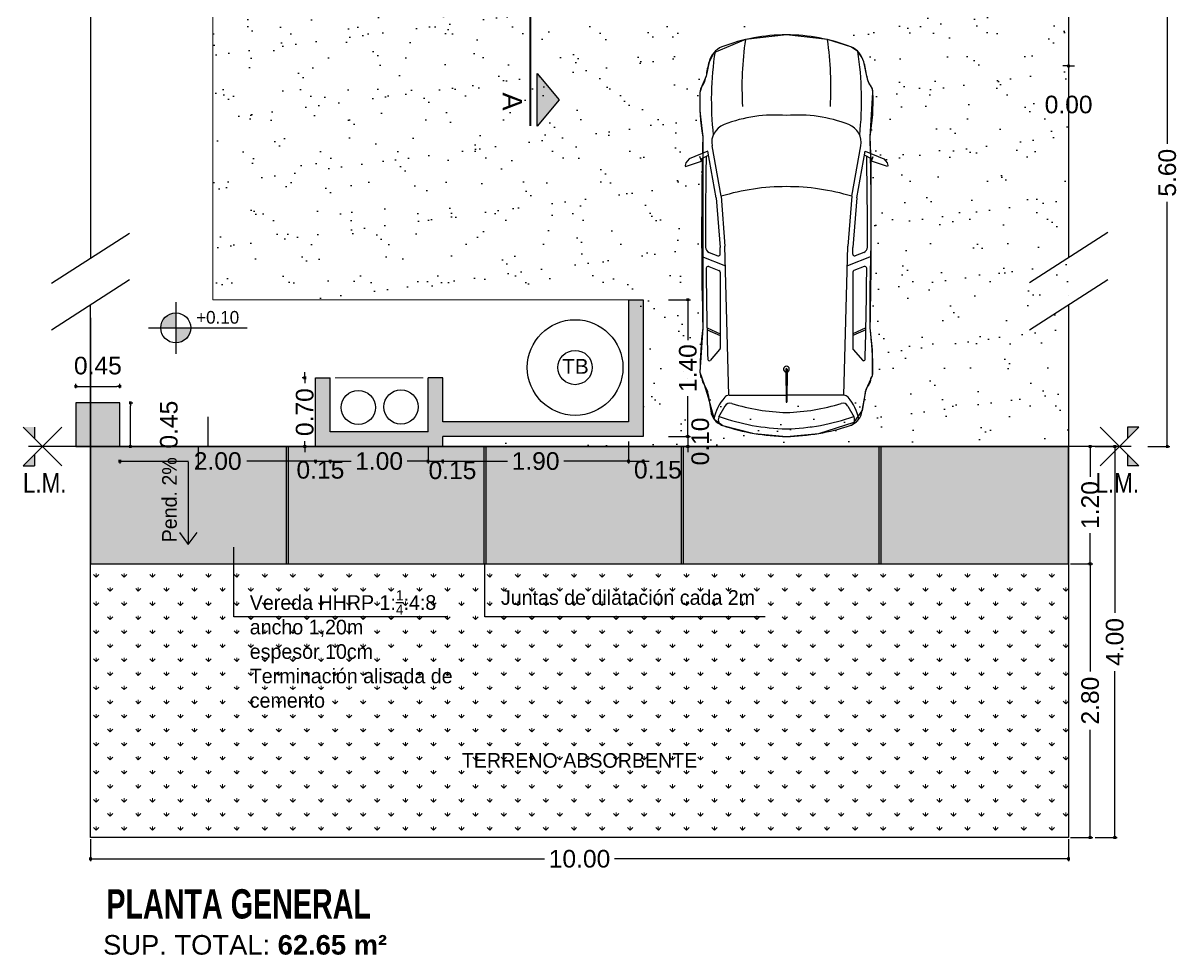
# Model space of a CAD drawing. Header units: millimetres. Extents: x 157 to 449, y 13 to 189.
# Drawn here: x 205.64 to 217.46, y 129.97 to 139.5 of the extents above; entities that cross this region are included whole.
import ezdxf

# ---------------------------------------------------------------- set-up
doc = ezdxf.new("R2010")
doc.units = ezdxf.units.MM
doc.header["$LTSCALE"] = 0.1
doc.header["$MEASUREMENT"] = 0
doc.header["$PDMODE"] = 3
doc.header["$PDSIZE"] = 0.1
doc.linetypes.add('ACAD_ISO04W100', pattern=[30, 24, -3, 0, -3])
doc.layers.get('DEFPOINTS').update_dxf_attribs({"color": 1})
for name, color, linetype in [('11.Ejes', 1, 'ACAD_ISO04W100'), ('9.Mobiliario', 252, 'Continuous'), ('Cotas', 1, 'Continuous'), ('HATCH', 10, 'Continuous'), ('MURO', 3, 'Continuous'), ('Muros', 7, 'Continuous'), ('muros-pta', 4, 'Continuous'), ('Textos', 2, 'Continuous')]:
    doc.layers.add(name, color=color, linetype=linetype)
doc.layers.add('17.Sombras', color=8, linetype='Continuous', lineweight=5)
doc.styles.add('ARIAL', font='arial.ttf', dxfattribs={"height": 0.18})
doc.styles.add('COTAS', font='ROMANS.shx', dxfattribs={"width": 0.7})
doc.styles.add('Diego', font='arial.ttf')
doc.styles.add('Verdana', font='verdana.ttf')
doc.dimstyles.new('MARQ 100', dxfattribs={"dimscale": 0.1, "dimtxt": 1.75, "dimasz": 0.3, "dimexe": 0.25, "dimexo": 1.5, "dimtad": 0, "dimzin": 1, "dimdsep": 46, "dimtxsty": 'ARIAL', "dimblk": 'BOXFILLED', "dimcen": 2.5, "dimclrd": 8, "dimclre": 8, "dimclrt": 4, "dimazin": 0, "dimtfac": 1, "dimtmove": 2, "dimatfit": 3, "dimldrblk": 'DOTSMALL', "dimfxl": 2, "dimfxlon": 1, "dimlwd": -1, "dimarcsym": 0})

# ---------------------------------------------------------------- blocks, each defined once
blk = doc.blocks.new('AUTO GOLF PLANTA')
for p, q in [((1.189, 0.804), (1.268, 0.994)), ((1.268, 0.994), (1.309, 1.03)), ((1.346, 1.033), (1.293, 0.869)), ((1.309, 1.03), (1.335, 1.035)), ((1.335, 1.035), (1.346, 1.033)), ((1.27, 0.877), (1.23, 0.797)), ((1.293, 0.869), (1.243, 0.887)), ((2.267, 0.866), (2.361, 0.624)), ((1.651, 0.668), (1.135, 0.761)), ((1.665, 0.719), (1.189, 0.804)), ((1.665, 0.719), (2.175, 0.679)), ((2.225, 0.79), (2.26, 0.702)), ((2.369, 0.794), (2.409, 0.69)), ((2.997, 0.812), (3.056, 0.678)), ((3.017, 0.81), (3.075, 0.678)), ((3.219, 0.683), (3.33, 0.781)), ((3.679, 0.801), (3.846, 0.774)), ((1.651, 0.668), (2.162, 0.629)), ((3.686, 0.588), (2.162, 0.629)), ((2.243, 0.678), (2.175, 0.679)), ((2.427, 0.678), (3.206, 0.678)), ((3.796, 0.629), (3.91, 0.693)), ((3.686, 0.587), (3.686, 0.005)), ((3.419, 0.007), (3.755, 0.004)), ((3.755, -0.004), (3.755, 0.004)), ((3.419, -0.007), (3.755, -0.004)), ((3.686, -0.587), (3.686, -0.005)), ((3.686, -0.588), (2.162, -0.629)), ((1.651, -0.668), (1.135, -0.761)), ((1.651, -0.668), (2.162, -0.629)), ((1.665, -0.719), (2.175, -0.679)), ((2.243, -0.678), (2.175, -0.679)), ((2.225, -0.79), (2.26, -0.702)), ((2.267, -0.866), (2.361, -0.624)), ((2.369, -0.794), (2.409, -0.69)), ((2.427, -0.678), (3.206, -0.678)), ((2.997, -0.812), (3.056, -0.678)), ((3.017, -0.81), (3.075, -0.678)), ((3.219, -0.683), (3.33, -0.781)), ((3.796, -0.629), (3.91, -0.693)), ((1.665, -0.719), (1.189, -0.804)), ((1.189, -0.804), (1.268, -0.994)), ((1.27, -0.877), (1.23, -0.797)), ((3.679, -0.801), (3.846, -0.774)), ((1.293, -0.869), (1.243, -0.887)), ((1.346, -1.033), (1.293, -0.869)), ((1.268, -0.994), (1.309, -1.03)), ((1.309, -1.03), (1.335, -1.035)), ((1.335, -1.035), (1.346, -1.033))]:
    blk.add_line(p, q)
for centre, radius, start, end in [((0.403, 1.017), 0.197, 275.9895, 308.6871), ((0.585, 0.789), 0.0955, 87.4739, 128.6871), ((0.685, -1.132), 2.018, 79.8258, 92.7114), ((2.019, -39.672), 40.539, 91.1408, 91.3819), ((2.019, -39.672), 40.5, 89.7857, 91.1003), ((2.019, -39.672), 40.539, 88.6181, 91.0712), ((2.17, 0.769), 0.059, 21.2791, 89.7857), ((3.453, -2.653), 3.537, 90.0603, 97.4025), ((3.453, 0.789), 0.0955, 51.3129, 92.5261), ((3.517, 0.768), 0.0955, 51.3129, 92.5261), ((3.7, 0.996), 0.197, 231.3129, 264.0105), ((0.33, 0.572), 0.225, 104.0371, 157.2006), ((0.67, -2.536), 3.304, 83.8263, 98.7194), ((0.499, 0.098), 0.727, 95.9895, 107.9469), ((1.101, 0.567), 0.197, 79.8299, 158.9468), ((2.387, 0.801), 0.0197, 89.6118, 201.2791), ((2.105, -40.859), 41.681, 88.3299, 89.6118), ((3.319, 0.79), 0.0138, 319.5223, 88.2063), ((4.024, 0.266), 0.484, 101.1159, 130.9804), ((3.824, 0.595), 0.18, 18.2803, 83.2196), ((1.838, 0), 1.838, 158.994, 180), ((2.269, 0.117), 1.449, 158.9468, 184.6441), ((3.873, 0), 2.321, 163.2682, 180), ((2.243, 0.695), 0.0177, 268.4926, 21.2791), ((2.427, 0.697), 0.0197, 201.2791, 270), ((3.206, 0.697), 0.0197, 270, 311.6453), ((3.745, 0.587), 0.059, 130.9804, 180), ((3.825, 0.577), 0.059, 119.294, 197.2942), ((1.86, -0.043), 2.169, 1.135, 19.702), ((3.935, 0.635), 0.0623, 15.1262, 113.3532), ((1.889, -0.047), 2.219, 1.2017, 18.3402), ((1.822, -0.05), 2.04, 1.3982, 17.3891), ((0.532, -2.849), 3.304, 86.544, 98.4137), ((1.838, 0), 1.838, 180, 201.006), ((3.873, 0), 2.321, 180, 196.7318), ((3.419, 0), 0.0297, 13.7603, 346.2397), ((3.419, 0), 0.00735, 90, 270), ((1.889, 0.047), 2.219, 341.6598, 358.7983), ((2.269, -0.117), 1.449, 175.3559, 201.0532), ((1.822, 0.05), 2.04, 342.6109, 358.6018), ((1.86, 0.043), 2.169, 340.298, 358.865), ((0.532, 2.849), 3.304, 261.5863, 273.456), ((3.745, -0.587), 0.059, 180, 229.0196), ((3.825, -0.577), 0.059, 162.7058, 240.706), ((0.33, -0.572), 0.225, 202.7994, 255.9629), ((1.101, -0.567), 0.197, 201.0532, 280.1701), ((2.243, -0.695), 0.0177, 338.7209, 91.5074), ((2.427, -0.697), 0.0197, 90, 158.7209), ((3.206, -0.697), 0.0197, 48.3547, 90), ((4.024, -0.266), 0.484, 229.0196, 258.8841), ((3.824, -0.595), 0.18, 276.7804, 341.7197), ((3.935, -0.635), 0.0623, 246.6468, 344.8738), ((0.67, 2.536), 3.304, 261.2806, 276.1737), ((0.499, -0.098), 0.727, 252.0531, 264.0105), ((0.403, -1.017), 0.197, 51.3129, 84.0105), ((2.019, 39.672), 40.5, 268.8997, 270.2143), ((2.17, -0.769), 0.059, 270.2143, 338.7209), ((2.387, -0.801), 0.0197, 158.7209, 270.3882), ((2.105, 40.859), 41.681, 270.3882, 271.6701), ((3.319, -0.79), 0.0138, 271.7937, 40.4777), ((3.7, -0.996), 0.197, 95.9895, 128.6871), ((0.585, -0.789), 0.0955, 231.3129, 272.5261), ((0.685, 1.132), 2.018, 267.2886, 280.1742), ((2.019, 39.672), 40.539, 268.6181, 268.8592), ((2.019, 39.672), 40.539, 268.9288, 271.3819), ((3.453, 2.653), 3.537, 262.5975, 269.9397), ((3.453, -0.789), 0.0955, 267.4739, 308.6871), ((3.517, -0.768), 0.0955, 267.4739, 308.6871)]:
    blk.add_arc(centre, radius, start, end)
blk = doc.blocks.new('_BoxFilled')
at = {"color": 0, "linetype": 'ByBlock', "lineweight": -2}
blk.add_line((-0.5, 0), (-1, 0), dxfattribs=at)
at = {"color": 0, "linetype": 'ByBlock'}
blk.add_solid([(-0.5, 0.5), (0.5, 0.5), (-0.5, -0.5), (0.5, -0.5)], dxfattribs=at)
blk = doc.blocks.new('*D210')
at = {"layer": 'Cotas', "color": 8, "lineweight": -2, "transparency": 16777216}
for p, q in [((206.741, 135.617), (206.766, 135.617)), ((206.741, 135.172), (206.766, 135.172))]:
    blk.add_line(p, q, dxfattribs=at)
at = {"layer": 'Cotas', "color": 8, "transparency": 16777216}
blk.add_line((206.741, 135.202), (206.741, 135.587), dxfattribs=at)
at = {"layer": 'DEFPOINTS', "color": 0, "transparency": 16777216}
for p in [(206.634, 135.617), (206.741, 135.617), (206.634, 135.172)]:
    blk.add_point(p, dxfattribs=at)
at = {"layer": 'Cotas', "color": 8, "transparency": 16777216, "xscale": 0.03, "yscale": 0.03, "zscale": 0.03}
for p, rotation in [((206.741, 135.617), 90), ((206.741, 135.172), 270)]:
    blk.add_blockref('_BoxFilled', p, dxfattribs=dict(at, rotation=rotation))
at = {"layer": 'Cotas', "color": 4, "transparency": 16777216, "insert": (207.135, 135.394), "char_height": 0.18, "attachment_point": 5, "rotation": 90, "style": 'ARIAL'}
blk.add_mtext('0.45', dxfattribs=at)
blk = doc.blocks.new('_DotSmall')
at = {"color": 0, "linetype": 'ByBlock', "const_width": 0.5}
blk.add_lwpolyline([(-0.0625, 0, 1), (0.0625, 0, 1)], format="xyb", close=True, dxfattribs=at)
blk = doc.blocks.new('*D211')
at = {"layer": 'Cotas', "color": 8, "lineweight": -2, "transparency": 16777216}
for p, q in [((206.183, 135.767), (206.183, 135.811)), ((206.634, 135.767), (206.634, 135.811))]:
    blk.add_line(p, q, dxfattribs=at)
at = {"layer": 'Cotas', "color": 8, "transparency": 16777216}
blk.add_line((206.213, 135.786), (206.604, 135.786), dxfattribs=at)
at = {"layer": 'DEFPOINTS', "color": 0, "transparency": 16777216}
for p in [(206.634, 135.786), (206.183, 135.617), (206.634, 135.617)]:
    blk.add_point(p, dxfattribs=at)
at = {"layer": 'Cotas', "color": 8, "transparency": 16777216, "xscale": 0.03, "yscale": 0.03, "zscale": 0.03, "rotation": 180}
blk.add_blockref('_BoxFilled', (206.183, 135.786), dxfattribs=at)
at = {"layer": 'Cotas', "color": 8, "transparency": 16777216, "xscale": 0.03, "yscale": 0.03, "zscale": 0.03}
blk.add_blockref('_BoxFilled', (206.634, 135.786), dxfattribs=at)
at = {"layer": 'Cotas', "color": 4, "transparency": 16777216, "insert": (206.409, 135.997), "char_height": 0.18, "attachment_point": 5, "style": 'ARIAL'}
blk.add_mtext('0.45', dxfattribs=at)
blk = doc.blocks.new('Nivel Planta')
at = {"layer": 'Cotas'}
h = blk.add_hatch(color=1, dxfattribs=at)
h.paths.add_polyline_path([(509.8507, 209.4131, 0.414214), (509.7327, 209.2951), (509.8507, 209.2951)])
h.paths.add_polyline_path([(509.9687, 209.2951), (509.8507, 209.2951), (509.8507, 209.1771, 0.414214)])
at = {"layer": 'Cotas', "color": 1}
for p, q in [((509.8507, 209.4986), (509.8507, 209.0904)), ((509.6361, 209.2951), (510.4131, 209.2951))]:
    blk.add_line(p, q, dxfattribs=at)
blk.add_circle((509.8507, 209.2951), 0.118, dxfattribs=at)
blk = doc.blocks.new('*D194')
at = {"layer": 'Cotas', "color": 8, "lineweight": -2, "transparency": 16777216}
for p, q in [((206.333, 131.154), (206.333, 130.929)), ((216.333, 131.154), (216.333, 130.929))]:
    blk.add_line(p, q, dxfattribs=at)
at = {"layer": 'Cotas', "color": 8, "transparency": 16777216}
for p, q in [((206.363, 130.954), (210.976, 130.954)), ((216.303, 130.954), (211.691, 130.954))]:
    blk.add_line(p, q, dxfattribs=at)
at = {"layer": 'DEFPOINTS', "color": 0, "transparency": 16777216}
for p in [(206.333, 131.526), (216.333, 131.526), (216.333, 130.954)]:
    blk.add_point(p, dxfattribs=at)
at = {"layer": 'Cotas', "color": 8, "transparency": 16777216, "xscale": 0.03, "yscale": 0.03, "zscale": 0.03, "rotation": 180}
blk.add_blockref('_BoxFilled', (206.333, 130.954), dxfattribs=at)
at = {"layer": 'Cotas', "color": 8, "transparency": 16777216, "xscale": 0.03, "yscale": 0.03, "zscale": 0.03}
blk.add_blockref('_BoxFilled', (216.333, 130.954), dxfattribs=at)
at = {"layer": 'Cotas', "color": 4, "transparency": 16777216, "insert": (211.333, 130.954), "char_height": 0.18, "attachment_point": 5, "style": 'ARIAL'}
blk.add_mtext('10.00', dxfattribs=at)
blk = doc.blocks.new('*D195')
at = {"layer": 'Cotas', "color": 8, "lineweight": -2, "transparency": 16777216}
for p, q in [((216.554, 135.172), (216.529, 135.172)), ((216.554, 133.972), (216.529, 133.972))]:
    blk.add_line(p, q, dxfattribs=at)
at = {"layer": 'Cotas', "color": 8, "transparency": 16777216}
for p, q in [((216.554, 135.142), (216.554, 134.859)), ((216.554, 134.002), (216.554, 134.284))]:
    blk.add_line(p, q, dxfattribs=at)
at = {"layer": 'DEFPOINTS', "color": 0, "transparency": 16777216}
for p in [(216.603, 135.172), (216.554, 133.972), (216.603, 133.972)]:
    blk.add_point(p, dxfattribs=at)
at = {"layer": 'Cotas', "color": 8, "transparency": 16777216, "xscale": 0.03, "yscale": 0.03, "zscale": 0.03}
for p, rotation in [((216.554, 135.172), 90), ((216.554, 133.972), 270)]:
    blk.add_blockref('_BoxFilled', p, dxfattribs=dict(at, rotation=rotation))
at = {"layer": 'Cotas', "color": 4, "transparency": 16777216, "insert": (216.554, 134.572), "char_height": 0.18, "attachment_point": 5, "rotation": 90, "style": 'ARIAL'}
blk.add_mtext('1.20', dxfattribs=at)
blk = doc.blocks.new('*D196')
at = {"layer": 'Cotas', "color": 8, "lineweight": -2, "transparency": 16777216}
for p, q in [((216.354, 133.972), (216.579, 133.972)), ((216.354, 131.172), (216.579, 131.172))]:
    blk.add_line(p, q, dxfattribs=at)
at = {"layer": 'Cotas', "color": 8, "transparency": 16777216}
for p, q in [((216.554, 133.942), (216.554, 132.869)), ((216.554, 131.202), (216.554, 132.274))]:
    blk.add_line(p, q, dxfattribs=at)
at = {"layer": 'DEFPOINTS', "color": 0, "transparency": 16777216}
for p in [(215.879, 133.972), (215.879, 131.172), (216.554, 131.172)]:
    blk.add_point(p, dxfattribs=at)
at = {"layer": 'Cotas', "color": 8, "transparency": 16777216, "xscale": 0.03, "yscale": 0.03, "zscale": 0.03}
for p, rotation in [((216.554, 133.972), 90), ((216.554, 131.172), 270)]:
    blk.add_blockref('_BoxFilled', p, dxfattribs=dict(at, rotation=rotation))
at = {"layer": 'Cotas', "color": 4, "transparency": 16777216, "insert": (216.554, 132.572), "char_height": 0.18, "attachment_point": 5, "rotation": 90, "style": 'ARIAL'}
blk.add_mtext('2.80', dxfattribs=at)
blk = doc.blocks.new('*D197')
at = {"layer": 'Cotas', "color": 8, "lineweight": -2, "transparency": 16777216}
for p, q in [((216.605, 135.172), (216.83, 135.172)), ((216.605, 131.172), (216.83, 131.172))]:
    blk.add_line(p, q, dxfattribs=at)
at = {"layer": 'Cotas', "color": 8, "transparency": 16777216}
for p, q in [((216.805, 135.142), (216.805, 133.471)), ((216.805, 131.202), (216.805, 132.872))]:
    blk.add_line(p, q, dxfattribs=at)
at = {"layer": 'DEFPOINTS', "color": 0, "transparency": 16777216}
for p in [(216.438, 135.172), (216.438, 131.172), (216.805, 131.172)]:
    blk.add_point(p, dxfattribs=at)
at = {"layer": 'Cotas', "color": 8, "transparency": 16777216, "xscale": 0.03, "yscale": 0.03, "zscale": 0.03}
for p, rotation in [((216.805, 135.172), 90), ((216.805, 131.172), 270)]:
    blk.add_blockref('_BoxFilled', p, dxfattribs=dict(at, rotation=rotation))
at = {"layer": 'Cotas', "color": 4, "transparency": 16777216, "insert": (216.805, 133.172), "char_height": 0.18, "attachment_point": 5, "rotation": 90, "style": 'ARIAL'}
blk.add_mtext('4.00', dxfattribs=at)
blk = doc.blocks.new('*D214')
at = {"layer": 'Cotas', "color": 8, "lineweight": -2, "transparency": 16777216}
blk.add_line((216.333, 139.262), (216.333, 139.037), dxfattribs=at)
blk.add_line((216.333, 139.262), (216.333, 139.037), dxfattribs=at)
at = {"layer": 'Cotas', "color": 8, "transparency": 16777216}
for p, q in [((216.303, 139.062), (216.273, 139.062)), ((216.363, 139.062), (216.393, 139.062))]:
    blk.add_line(p, q, dxfattribs=at)
at = {"layer": 'DEFPOINTS', "color": 0, "transparency": 16777216}
for p in [(216.333, 145.422), (216.333, 140.768), (216.333, 139.062)]:
    blk.add_point(p, dxfattribs=at)
at = {"layer": 'Cotas', "color": 8, "transparency": 16777216, "xscale": 0.03, "yscale": 0.03, "zscale": 0.03}
blk.add_blockref('_BoxFilled', (216.333, 139.062), dxfattribs=at)
at = {"layer": 'Cotas', "color": 8, "transparency": 16777216, "xscale": 0.03, "yscale": 0.03, "zscale": 0.03, "rotation": 180}
blk.add_blockref('_BoxFilled', (216.333, 139.062), dxfattribs=at)
at = {"layer": 'Cotas', "color": 4, "transparency": 16777216, "insert": (216.333, 138.667), "char_height": 0.18, "attachment_point": 5, "style": 'ARIAL'}
blk.add_mtext('0.00', dxfattribs=at)
blk = doc.blocks.new('*D183')
at = {"layer": 'Cotas', "color": 8, "lineweight": -2, "transparency": 16777216}
for p, q in [((217.142, 140.768), (217.367, 140.768)), ((217.142, 135.172), (217.367, 135.172))]:
    blk.add_line(p, q, dxfattribs=at)
at = {"layer": 'Cotas', "color": 8, "transparency": 16777216}
for p, q in [((217.342, 140.738), (217.342, 138.266)), ((217.342, 135.202), (217.342, 137.674))]:
    blk.add_line(p, q, dxfattribs=at)
at = {"layer": 'DEFPOINTS', "color": 0, "transparency": 16777216}
for p in [(216.751, 140.768), (217.342, 140.768), (216.751, 135.172)]:
    blk.add_point(p, dxfattribs=at)
at = {"layer": 'Cotas', "color": 8, "transparency": 16777216, "xscale": 0.03, "yscale": 0.03, "zscale": 0.03}
for p, rotation in [((217.342, 140.768), 90), ((217.342, 135.172), 270)]:
    blk.add_blockref('_BoxFilled', p, dxfattribs=dict(at, rotation=rotation))
at = {"layer": 'Cotas', "color": 4, "transparency": 16777216, "insert": (217.342, 137.97), "char_height": 0.18, "attachment_point": 5, "rotation": 90, "style": 'ARIAL'}
blk.add_mtext('5.60', dxfattribs=at)
blk = doc.blocks.new('*D235')
at = {"layer": 'Cotas', "color": 8, "lineweight": -2, "transparency": 16777216}
for p, q in [((206.634, 135.022), (206.634, 134.996)), ((208.634, 135.022), (208.634, 134.996))]:
    blk.add_line(p, q, dxfattribs=at)
at = {"layer": 'Cotas', "color": 8, "transparency": 16777216}
for p, q in [((206.664, 135.021), (207.337, 135.021)), ((208.604, 135.021), (207.932, 135.021))]:
    blk.add_line(p, q, dxfattribs=at)
at = {"layer": 'DEFPOINTS', "color": 0, "transparency": 16777216}
for p in [(206.634, 135.172), (208.634, 135.172), (206.634, 135.021)]:
    blk.add_point(p, dxfattribs=at)
at = {"layer": 'Cotas', "color": 8, "transparency": 16777216, "xscale": 0.03, "yscale": 0.03, "zscale": 0.03, "rotation": 180}
blk.add_blockref('_BoxFilled', (206.634, 135.021), dxfattribs=at)
at = {"layer": 'Cotas', "color": 8, "transparency": 16777216, "xscale": 0.03, "yscale": 0.03, "zscale": 0.03}
blk.add_blockref('_BoxFilled', (208.634, 135.021), dxfattribs=at)
at = {"layer": 'Cotas', "color": 4, "transparency": 16777216, "insert": (207.634, 135.021), "char_height": 0.18, "attachment_point": 5, "style": 'ARIAL'}
blk.add_mtext('2.00', dxfattribs=at)
blk = doc.blocks.new('*D204')
at = {"color": 8, "transparency": 16777216}
for p, q in [((208.604, 135.021), (208.574, 135.021)), ((208.634, 135.021), (208.784, 135.021)), ((208.814, 135.021), (208.844, 135.021))]:
    blk.add_line(p, q, dxfattribs=at)
at = {"color": 8, "lineweight": -2, "transparency": 16777216}
for p, q in [((208.634, 135.021), (208.634, 134.996)), ((208.784, 135.021), (208.784, 134.996))]:
    blk.add_line(p, q, dxfattribs=at)
at = {"layer": 'DEFPOINTS', "color": 0, "transparency": 16777216}
for p in [(208.634, 135.089), (208.784, 135.089), (208.784, 135.021)]:
    blk.add_point(p, dxfattribs=at)
at = {"color": 8, "transparency": 16777216, "xscale": 0.03, "yscale": 0.03, "zscale": 0.03}
blk.add_blockref('_BoxFilled', (208.634, 135.021), dxfattribs=at)
at = {"color": 8, "transparency": 16777216, "xscale": 0.03, "yscale": 0.03, "zscale": 0.03, "rotation": 180}
blk.add_blockref('_BoxFilled', (208.784, 135.021), dxfattribs=at)
at = {"color": 4, "transparency": 16777216, "insert": (208.684, 134.931), "char_height": 0.18, "attachment_point": 5, "style": 'ARIAL'}
blk.add_mtext('0.15', dxfattribs=at)
blk = doc.blocks.new('*D205')
at = {"color": 8, "lineweight": -2, "transparency": 16777216}
for p, q in [((209.784, 135.172), (209.784, 134.996)), ((208.784, 135.021), (208.784, 134.996))]:
    blk.add_line(p, q, dxfattribs=at)
at = {"color": 8, "transparency": 16777216}
for p, q in [((208.814, 135.021), (208.997, 135.021)), ((209.754, 135.021), (209.572, 135.021))]:
    blk.add_line(p, q, dxfattribs=at)
at = {"layer": 'DEFPOINTS', "color": 0, "transparency": 16777216}
for p in [(209.784, 135.322), (208.784, 135.089), (209.784, 135.021)]:
    blk.add_point(p, dxfattribs=at)
at = {"color": 8, "transparency": 16777216, "xscale": 0.03, "yscale": 0.03, "zscale": 0.03, "rotation": 180}
blk.add_blockref('_BoxFilled', (208.784, 135.021), dxfattribs=at)
at = {"color": 8, "transparency": 16777216, "xscale": 0.03, "yscale": 0.03, "zscale": 0.03}
blk.add_blockref('_BoxFilled', (209.784, 135.021), dxfattribs=at)
at = {"color": 4, "transparency": 16777216, "insert": (209.284, 135.021), "char_height": 0.18, "attachment_point": 5, "style": 'ARIAL'}
blk.add_mtext('1.00', dxfattribs=at)
blk = doc.blocks.new('*D206')
at = {"color": 8, "lineweight": -2, "transparency": 16777216}
for p, q in [((209.784, 135.172), (209.784, 134.996)), ((209.934, 135.021), (209.934, 134.996))]:
    blk.add_line(p, q, dxfattribs=at)
at = {"color": 8, "transparency": 16777216}
for p, q in [((209.754, 135.021), (209.724, 135.021)), ((209.784, 135.021), (209.934, 135.021)), ((209.964, 135.021), (209.994, 135.021))]:
    blk.add_line(p, q, dxfattribs=at)
at = {"layer": 'DEFPOINTS', "color": 0, "transparency": 16777216}
for p in [(209.784, 135.322), (209.934, 135.089), (209.934, 135.021)]:
    blk.add_point(p, dxfattribs=at)
at = {"color": 8, "transparency": 16777216, "xscale": 0.03, "yscale": 0.03, "zscale": 0.03}
blk.add_blockref('_BoxFilled', (209.784, 135.021), dxfattribs=at)
at = {"color": 8, "transparency": 16777216, "xscale": 0.03, "yscale": 0.03, "zscale": 0.03, "rotation": 180}
blk.add_blockref('_BoxFilled', (209.934, 135.021), dxfattribs=at)
at = {"color": 4, "transparency": 16777216, "insert": (210.034, 134.926), "char_height": 0.18, "attachment_point": 5, "style": 'ARIAL'}
blk.add_mtext('0.15', dxfattribs=at)
blk = doc.blocks.new('*D207')
at = {"color": 8, "lineweight": -2, "transparency": 16777216}
for p, q in [((211.834, 135.221), (211.834, 134.996)), ((209.934, 135.039), (209.934, 134.996))]:
    blk.add_line(p, q, dxfattribs=at)
at = {"color": 8, "transparency": 16777216}
for p, q in [((209.964, 135.021), (210.597, 135.021)), ((211.804, 135.021), (211.172, 135.021))]:
    blk.add_line(p, q, dxfattribs=at)
at = {"layer": 'DEFPOINTS', "color": 0, "transparency": 16777216}
for p in [(211.834, 135.422), (209.934, 135.189), (211.834, 135.021)]:
    blk.add_point(p, dxfattribs=at)
at = {"color": 8, "transparency": 16777216, "xscale": 0.03, "yscale": 0.03, "zscale": 0.03, "rotation": 180}
blk.add_blockref('_BoxFilled', (209.934, 135.021), dxfattribs=at)
at = {"color": 8, "transparency": 16777216, "xscale": 0.03, "yscale": 0.03, "zscale": 0.03}
blk.add_blockref('_BoxFilled', (211.834, 135.021), dxfattribs=at)
at = {"color": 4, "transparency": 16777216, "insert": (210.884, 135.021), "char_height": 0.18, "attachment_point": 5, "style": 'ARIAL'}
blk.add_mtext('1.90', dxfattribs=at)
blk = doc.blocks.new('*D208')
at = {"color": 8, "lineweight": -2, "transparency": 16777216}
for p, q in [((211.834, 135.221), (211.834, 134.996)), ((211.984, 135.039), (211.984, 134.996))]:
    blk.add_line(p, q, dxfattribs=at)
at = {"color": 8, "transparency": 16777216}
for p, q in [((211.804, 135.021), (211.774, 135.021)), ((211.834, 135.021), (211.984, 135.021)), ((212.014, 135.021), (212.044, 135.021))]:
    blk.add_line(p, q, dxfattribs=at)
at = {"layer": 'DEFPOINTS', "color": 0, "transparency": 16777216}
for p in [(211.834, 135.422), (211.984, 135.189), (211.984, 135.021)]:
    blk.add_point(p, dxfattribs=at)
at = {"color": 8, "transparency": 16777216, "xscale": 0.03, "yscale": 0.03, "zscale": 0.03}
blk.add_blockref('_BoxFilled', (211.834, 135.021), dxfattribs=at)
at = {"color": 8, "transparency": 16777216, "xscale": 0.03, "yscale": 0.03, "zscale": 0.03, "rotation": 180}
blk.add_blockref('_BoxFilled', (211.984, 135.021), dxfattribs=at)
at = {"color": 4, "transparency": 16777216, "insert": (212.134, 134.932), "char_height": 0.18, "attachment_point": 5, "style": 'ARIAL'}
blk.add_mtext('0.15', dxfattribs=at)
blk = doc.blocks.new('*D250')
at = {"color": 8, "transparency": 16777216}
for p, q in [((208.524, 135.902), (208.524, 135.932)), ((208.524, 135.872), (208.524, 135.818)), ((208.524, 135.172), (208.524, 135.226)), ((208.524, 135.142), (208.524, 135.112))]:
    blk.add_line(p, q, dxfattribs=at)
at = {"color": 8, "lineweight": -2, "transparency": 16777216}
for p, q in [((208.524, 135.872), (208.499, 135.872)), ((208.524, 135.172), (208.499, 135.172))]:
    blk.add_line(p, q, dxfattribs=at)
at = {"layer": 'DEFPOINTS', "color": 0, "transparency": 16777216}
for p in [(208.634, 135.872), (208.524, 135.172), (208.634, 135.172)]:
    blk.add_point(p, dxfattribs=at)
at = {"color": 8, "transparency": 16777216, "xscale": 0.03, "yscale": 0.03, "zscale": 0.03}
for p, rotation in [((208.524, 135.872), 270), ((208.524, 135.172), 90)]:
    blk.add_blockref('_BoxFilled', p, dxfattribs=dict(at, rotation=rotation))
at = {"color": 4, "transparency": 16777216, "insert": (208.524, 135.522), "char_height": 0.18, "attachment_point": 5, "rotation": 90, "style": 'ARIAL'}
blk.add_mtext('0.70', dxfattribs=at)
blk = doc.blocks.new('*D209')
at = {"color": 8, "lineweight": -2, "transparency": 16777216}
for p, q in [((212.241, 136.672), (212.466, 136.672)), ((212.441, 135.272), (212.416, 135.272))]:
    blk.add_line(p, q, dxfattribs=at)
at = {"color": 8, "transparency": 16777216}
for p, q in [((212.441, 136.642), (212.441, 136.259)), ((212.441, 135.302), (212.441, 135.684))]:
    blk.add_line(p, q, dxfattribs=at)
at = {"layer": 'DEFPOINTS', "color": 0, "transparency": 16777216}
for p in [(211.984, 136.672), (212.441, 135.272), (212.479, 135.272)]:
    blk.add_point(p, dxfattribs=at)
at = {"color": 8, "transparency": 16777216, "xscale": 0.03, "yscale": 0.03, "zscale": 0.03}
for p, rotation in [((212.441, 136.672), 90), ((212.441, 135.272), 270)]:
    blk.add_blockref('_BoxFilled', p, dxfattribs=dict(at, rotation=rotation))
at = {"color": 4, "transparency": 16777216, "insert": (212.441, 135.972), "char_height": 0.18, "attachment_point": 5, "rotation": 90, "style": 'ARIAL'}
blk.add_mtext('1.40', dxfattribs=at)
blk = doc.blocks.new('*D251')
at = {"color": 8, "transparency": 16777216}
for p, q in [((212.441, 135.302), (212.441, 135.332)), ((212.441, 135.272), (212.441, 135.172)), ((212.441, 135.142), (212.441, 135.112))]:
    blk.add_line(p, q, dxfattribs=at)
at = {"color": 8, "lineweight": -2, "transparency": 16777216}
for p, q in [((212.241, 135.272), (212.466, 135.272)), ((212.241, 135.172), (212.466, 135.172))]:
    blk.add_line(p, q, dxfattribs=at)
at = {"layer": 'DEFPOINTS', "color": 0, "transparency": 16777216}
for p in [(211.984, 135.272), (211.984, 135.172), (212.441, 135.172)]:
    blk.add_point(p, dxfattribs=at)
at = {"color": 8, "transparency": 16777216, "xscale": 0.03, "yscale": 0.03, "zscale": 0.03}
for p, rotation in [((212.441, 135.272), 270), ((212.441, 135.172), 90)]:
    blk.add_blockref('_BoxFilled', p, dxfattribs=dict(at, rotation=rotation))
at = {"color": 4, "transparency": 16777216, "insert": (212.568, 135.222), "char_height": 0.18, "attachment_point": 5, "rotation": 90, "style": 'ARIAL'}
blk.add_mtext('0.10', dxfattribs=at)

msp = doc.modelspace()

# ---------------------------------------------------------------- hatches: boundary and pattern name
at = {"linetype": 'ACAD_ISO04W100'}
h = msp.add_hatch(dxfattribs=at)
h.set_pattern_fill('AR-SAND', color=1, scale=0.01, style=0)
h.set_pattern_definition([(37.5, (-3875.07383, -1574.1886), (-0.016000313, 0.489413237), [0, -0.38608, 0, -0.4318, 0, -0.41275]), (7.5, (-3875.0738, -1574.1886), (0.44952328, 0.7168251), [0, -0.20828, 0, -0.34798, 0, -0.13335]), (327.5, (-3875.38625, -1574.1886), (0.79099237, 0.001437185), [0, -0.127, 0, -0.4572, 0, -0.5969]), (317.5, (-3875.38625, -1574.1886), (0.76355645, 0.22292932), [0, -0.0635, 0, -0.29972, 0, -0.3429])])
h.paths.add_polyline_path([(216.3335, 140.1676), (207.584, 140.1666), (207.584, 136.6716), (211.934, 136.6715), (211.934, 135.2715), (209.834, 135.2715), (209.834, 135.1715), (216.3335, 135.1715)])
edge = h.paths.add_edge_path(flags=16)
edge.add_line((212.4154, 138.2542), (212.4132, 138.2651))
edge.add_line((212.4132, 138.2651), (212.4187, 138.2915))
edge.add_line((212.4187, 138.2915), (212.4549, 138.3321))
edge.add_line((212.4549, 138.3321), (212.5898, 138.3881))
edge.add_arc((253.1205, 137.581), 40.5388, 178.61806, 178.85917, ccw=False)
edge.add_arc((214.5801, 138.9152), 2.0183, 177.28863, 190.17417, ccw=False)
edge.add_arc((212.6595, 139.0149), 0.0955, 141.31293, 182.52612, ccw=False)
edge.add_arc((212.4315, 139.1974), 0.1965, 321.31293, 354.01054)
edge.add_arc((213.3501, 139.1011), 0.7271, 162.05313, 174.01054, ccw=False)
edge.add_arc((212.8769, 139.2705), 0.2252, 112.79944, 165.96292, ccw=False)
edge.add_arc((213.4484, 137.7624), 1.8378, 90, 111.006, ccw=False)
edge.add_arc((213.4484, 137.7624), 1.8378, 68.994, 90, ccw=False)
edge.add_arc((214.0199, 139.2705), 0.2252, 14.03708, 67.20056, ccw=False)
edge.add_arc((213.5467, 139.1011), 0.7271, 5.98946, 17.94687, ccw=False)
edge.add_arc((214.4652, 139.1974), 0.1965, 185.98946, 218.68707)
edge.add_arc((214.2373, 139.0149), 0.0955, -2.52612, 38.68707, ccw=False)
edge.add_arc((212.3167, 138.9152), 2.0183, -10.17417, 2.71137, ccw=False)
edge.add_arc((173.7762, 137.581), 40.5388, 1.14083, 1.38194, ccw=False)
edge.add_line((214.307, 138.3881), (214.4419, 138.3321))
edge.add_line((214.4419, 138.3321), (214.4781, 138.2915))
edge.add_line((214.4781, 138.2915), (214.4836, 138.2651))
edge.add_line((214.4836, 138.2651), (214.4814, 138.2542))
edge.add_line((214.4814, 138.2542), (214.3178, 138.3068))
edge.add_line((214.3178, 138.3068), (214.3259, 138.3298))
edge.add_line((214.3259, 138.3298), (214.308, 138.3388))
edge.add_arc((173.7762, 137.581), 40.5388, -1.38194, 1.07118, ccw=False)
edge.add_arc((210.7957, 136.1476), 3.537, 0.06026, 7.40254, ccw=False)
edge.add_arc((214.2373, 136.1471), 0.0955, -38.68707, 2.52612, ccw=False)
edge.add_arc((214.2164, 136.0832), 0.0955, -38.68707, 2.52612, ccw=False)
edge.add_arc((214.4444, 135.9006), 0.1965, 141.31293, 174.01054)
edge.add_line((214.2489, 135.9211), (214.2223, 135.7547))
edge.add_arc((214.0437, 135.7759), 0.1798, 291.62312, 353.21958, ccw=False)
edge.add_arc((214.0839, 135.6654), 0.0623, 285.1262, 294.77718, ccw=False)
edge.add_arc((213.4018, 137.7117), 2.2192, 271.20167, 288.34022, ccw=False)
edge.add_arc((213.4949, 137.7117), 2.2192, 251.65978, 268.79833, ccw=False)
edge.add_arc((212.8129, 135.6654), 0.0623, 245.22282, 254.8738, ccw=False)
edge.add_arc((212.853, 135.7759), 0.1798, 186.78042, 248.37688, ccw=False)
edge.add_line((212.6745, 135.7547), (212.6479, 135.9211))
edge.add_arc((212.4524, 135.9006), 0.1965, 5.98946, 38.68707)
edge.add_arc((212.6804, 136.0832), 0.0955, 177.47388, 218.68707, ccw=False)
edge.add_arc((212.6595, 136.1471), 0.0955, 177.47388, 218.68707, ccw=False)
edge.add_arc((216.1011, 136.1476), 3.537, 172.59746, 179.93974, ccw=False)
edge.add_arc((253.1205, 137.581), 40.5388, 178.92882, 181.38194, ccw=False)
edge.add_line((212.5888, 138.3388), (212.5709, 138.3298))
edge.add_line((212.5709, 138.3298), (212.579, 138.3068))
edge.add_line((212.579, 138.3068), (212.4154, 138.2542))
h = msp.add_hatch(color=1)
h.dxf.hatch_style = 1
h.paths.add_polyline_path([(210.9016, 138.9862), (210.9016, 138.4469), (211.1237, 138.7166)])
at = {"layer": '11.Ejes'}
h = msp.add_hatch(color=256, dxfattribs=at)
h.dxf.hatch_style = 1
h.paths.add_polyline_path([(205.7611, 135.3695), (205.6447, 135.3695), (205.7611, 135.2532)])
h.paths.add_polyline_path([(205.7611, 134.9735), (205.7611, 135.0899), (205.6447, 134.9735)])
h = msp.add_hatch(color=256, dxfattribs=at)
h.dxf.hatch_style = 1
h.paths.add_polyline_path([(216.9355, 135.2532), (217.0518, 135.3695), (216.9355, 135.3695)])
h.paths.add_polyline_path([(217.0518, 134.9735), (216.9355, 135.0899), (216.9355, 134.9735)])
at = {"layer": '17.Sombras'}
h = msp.add_hatch(dxfattribs=at)
h.set_pattern_fill('AR-SAND', color=256, scale=0.005)
h.set_pattern_definition([(37.5, (-1995.13653, -1538.93677), (-0.008000156, 0.244706619), [0, -0.19304, 0, -0.2159, 0, -0.206375]), (7.5, (-1995.13653, -1538.93677), (0.22476164, 0.35841255), [0, -0.10414, 0, -0.17399, 0, -0.066675]), (327.5, (-1995.29274, -1538.93677), (0.395496185, 0.000718592), [0, -0.0635, 0, -0.2286, 0, -0.29845]), (317.5, (-1995.29274, -1538.93677), (0.381778226, 0.11146466), [0, -0.03175, 0, -0.14986, 0, -0.17145])])
h.paths.add_polyline_path([(216.3335, 133.9715), (216.3335, 135.1715), (206.3335, 135.1715), (206.3335, 133.9715)])
h = msp.add_hatch(dxfattribs=at)
h.set_pattern_fill('GRASS', color=256, scale=0.008)
h.set_pattern_definition([(90, (-1995.13653, -1538.93677), (-0.143684098, 0.143684098), [0.0381, -0.249268196]), (45, (-1995.13653, -1538.93677), (-0.143684098, 0.143684098), [0.0381, -0.1651]), (135, (-1995.13653, -1538.93677), (-0.143684098, -0.143684098), [0.0381, -0.1651])])
h.paths.add_polyline_path([(206.3335, 133.9715), (206.3335, 131.1715), (216.3335, 131.1715), (216.3335, 133.9715)])
h.paths.add_polyline_path([(207.9244, 132.4689), (210.4544, 132.4689), (210.4544, 133.7389), (207.9244, 133.7389)], flags=24)
h.paths.add_polyline_path([(209.971, 131.8481), (212.696, 131.8481), (212.696, 132.0731), (209.971, 132.0731)], flags=24)
h.paths.add_polyline_path([(210.4922, 133.2639), (213.2422, 133.2639), (213.2422, 133.7389), (210.4922, 133.7389)], flags=24)
at = {"layer": 'HATCH'}
h = msp.add_hatch(color=256, dxfattribs=at)
h.dxf.hatch_style = 1
h.paths.add_polyline_path([(208.784, 135.8715), (208.634, 135.8715), (208.634, 135.1715), (209.934, 135.1715), (209.934, 135.2715), (211.984, 135.2715), (211.984, 136.6715), (211.834, 136.6715), (211.834, 135.4215), (209.934, 135.4215), (209.934, 135.8715), (209.784, 135.8715), (209.784, 135.3215), (208.784, 135.3215)])
at = {"layer": 'HATCH', "linetype": 'Continuous'}
h = msp.add_hatch(color=256, dxfattribs=at)
h.dxf.hatch_style = 1
h.paths.add_polyline_path([(206.634, 135.6169), (206.484, 135.6169), (206.484, 135.1715), (206.634, 135.1715)])
h.paths.add_polyline_path([(206.484, 135.6169), (206.3335, 135.6169), (206.3335, 135.1715), (206.484, 135.1715)])
h.paths.add_polyline_path([(206.3335, 135.6169), (206.1835, 135.6169), (206.1835, 135.1715), (206.3335, 135.1715)])

# ---------------------------------------------------------------- linework, layer by layer
at = {"color": 1, "lineweight": 40}
msp.add_line((210.8294, 139.767), (210.8294, 138.4506), dxfattribs=at)
for p, q in [((216.3335, 136.711), (216.3335, 136.711)), ((207.3335, 135.0107), (207.3335, 134.1676))]:
    msp.add_line(p, q)
at = {"color": 1, "lineweight": 30}
msp.add_lwpolyline([(211.1237, 138.7166), (210.9016, 138.4469), (210.9016, 138.9862)], close=True, dxfattribs=at)
for points in [[(207.2423, 134.2928), (207.3335, 134.1676), (207.4246, 134.2928)], [(209.9811, 133.4302), (207.7978, 133.4302), (207.7978, 134.1398)], [(213.2297, 133.4302), (210.3655, 133.4302), (210.3655, 133.9715)]]:
    msp.add_lwpolyline(points)
at = {"layer": '11.Ejes', "ltscale": 12}
for p, q in [((216.3335, 150.5616), (216.3335, 138.6852)), ((206.3335, 136.4856), (206.3335, 134.8303)), ((216.3335, 136.4856), (216.3335, 134.8884)), ((216.9711, 135.1715), (205.6995, 135.1715))]:
    msp.add_line(p, q, dxfattribs=at)
at = {"layer": '11.Ejes'}
for p, q in [((206.3335, 134.5466), (206.3335, 136.611)), ((216.3335, 136.6186), (216.3335, 134.5466)), ((205.6447, 134.9735), (206.0407, 135.3695)), ((205.6447, 134.9735), (206.0407, 135.3695)), ((205.6447, 135.3695), (206.0407, 134.9735)), ((205.7611, 135.3695), (205.7611, 135.2532)), ((217.0518, 134.9735), (216.6559, 135.3695)), ((217.0518, 134.9735), (216.6559, 135.3695)), ((217.0518, 135.3695), (216.6559, 134.9735)), ((216.9355, 135.3695), (216.9355, 135.2532)), ((217.0518, 135.3695), (216.9355, 135.3695)), ((205.7611, 135.0899), (205.7611, 134.9735)), ((216.9355, 135.0899), (216.9355, 134.9735)), ((205.6447, 134.9735), (205.7611, 134.9735)), ((217.0518, 134.9735), (216.9355, 134.9735))]:
    msp.add_line(p, q, dxfattribs=at)
at = {"layer": '11.Ejes', "ltscale": 12}
for points in [[(206.3335, 150.3624), (206.3335, 137.0938)], [(216.3335, 138.6852), (216.3335, 137.1014), (216.3335, 137.1014)]]:
    msp.add_lwpolyline(points, dxfattribs=at)
at = {"layer": '11.Ejes'}
for points in [[(206.7335, 137.3503), (205.9335, 136.8373)], [(216.7335, 137.3579), (215.9335, 136.8448)], [(206.7335, 136.8751), (205.9335, 136.3621)], [(216.7335, 136.8751), (215.9335, 136.3621)]]:
    msp.add_lwpolyline(points, dxfattribs=at)
at = {"layer": '17.Sombras', "color": 8, "true_color": 0x7d7d7d}
for p, q in [((207.584, 140.1666), (207.584, 136.6715)), ((211.834, 136.6715), (207.584, 136.6715)), ((208.834, 135.8715), (209.734, 135.8715))]:
    msp.add_line(p, q, dxfattribs=at)
at = {"layer": '9.Mobiliario'}
for p, q in [((208.3335, 135.1715), (208.3335, 133.9715)), ((208.3535, 135.1715), (208.3535, 133.9715)), ((210.3535, 135.1715), (210.3535, 133.9715)), ((210.3735, 135.1715), (210.3735, 133.9715)), ((212.3735, 135.1715), (212.3735, 133.9715)), ((212.3935, 135.1715), (212.3935, 133.9715)), ((214.3935, 135.1715), (214.3935, 133.9715)), ((214.4135, 135.1715), (214.4135, 133.9715))]:
    msp.add_line(p, q, dxfattribs=at)
msp.add_lwpolyline([(213.0283, 139.3316), (212.7059, 139.1971), (212.6584, 139.1051), (212.627, 138.9569), (212.5849, 138.8546), (212.5641, 138.7907), (212.5641, 138.5997), (212.5935, 138.3387), (212.5935, 136.3833), (212.5641, 135.9313), (212.6058, 135.8034), (212.6487, 135.672), (212.7079, 135.4498), (212.7966, 135.3852), (213.1183, 135.3047), (213.4484, 135.273), (213.7785, 135.3047), (214.14, 135.4183), (214.2223, 135.5347), (214.2626, 135.7553), (214.3281, 135.8975), (214.3281, 136.1578), (214.3032, 136.3833), (214.3032, 136.7884), (214.3149, 137.251), (214.3149, 138.0786), (214.3032, 138.3387), (214.3327, 138.7907), (214.3281, 138.8245), (214.2835, 138.9027), (214.2698, 138.9569), (214.2384, 139.1051), (214.2234, 139.1469), (214.1782, 139.2107), (214.1072, 139.2581), (213.8684, 139.3316), (213.4484, 139.3802), (213.0283, 139.3316)], dxfattribs=at)
for points in [[(206.3335, 135.1715), (216.3335, 135.1715), (216.3335, 131.1715), (206.3335, 131.1715)], [(206.3335, 133.9715), (216.3335, 133.9715), (216.3335, 135.1715), (206.3335, 135.1715)]]:
    msp.add_lwpolyline(points, close=True, dxfattribs=at)
at = {"layer": 'Cotas', "ltscale": 0.5}
for centre in [(209.0715, 135.5699), (209.5072, 135.5748)]:
    msp.add_circle(centre, 0.175, dxfattribs=at)
at = {"layer": 'MURO'}
for p, q in [((211.834, 136.6715), (211.834, 135.4215)), ((211.834, 136.6715), (211.984, 136.6715)), ((211.984, 136.6715), (211.984, 135.2715)), ((208.634, 135.1715), (208.634, 135.8715)), ((208.634, 135.8715), (208.784, 135.8715)), ((208.784, 135.3215), (208.784, 135.8715)), ((209.784, 135.3215), (209.784, 135.8715)), ((209.934, 135.8715), (209.784, 135.8715)), ((209.934, 135.4215), (209.934, 135.8715)), ((211.834, 135.4215), (209.934, 135.4215)), ((209.784, 135.3215), (208.784, 135.3215)), ((209.934, 135.1715), (208.634, 135.1715)), ((209.934, 135.1715), (209.934, 135.2715)), ((211.984, 135.2715), (209.934, 135.2715))]:
    msp.add_line(p, q, dxfattribs=at)
msp.add_lwpolyline([(206.1835, 135.1715), (206.634, 135.1715), (206.634, 135.6169), (206.1835, 135.6169)], close=True, dxfattribs=at)
msp.add_lwpolyline([(207.4372, 134.9363), (207.4372, 135.1715), (207.5372, 135.1715), (207.5372, 135.4729)], dxfattribs=at)
at = {"layer": 'Muros', "color": 3}
msp.add_circle((211.2879, 135.9785), 0.4892, dxfattribs=at)
at = {"layer": 'Muros', "color": 1}
msp.add_circle((211.2879, 135.9785), 0.1755, dxfattribs=at)
at = {"layer": 'muros-pta', "linetype": 'Continuous'}
msp.add_line((208.634, 135.1715), (208.634, 135.4715), dxfattribs=at)

# ---------------------------------------------------------------- block references
at = {"xscale": 1.3, "yscale": 1.3, "zscale": 1.3}
msp.add_blockref('Nivel Planta', (-455.6006, -135.6998), dxfattribs=at)
at = {"layer": '9.Mobiliario', "rotation": 270}
msp.add_blockref('AUTO GOLF PLANTA', (213.4484, 139.3802), dxfattribs=at)

# ---------------------------------------------------------------- texts
at = {"color": 2, "ltscale": 0.01, "insert": (210.7463, 138.6055), "char_height": 0.2, "width": 4.002208, "attachment_point": 3, "rotation": 270, "style": 'Diego'}
msp.add_mtext('A', dxfattribs=at)
at = {"color": 2}
for s, insert, char_height, width, attachment_point in [('{\\H0.5x;+0.10}', (207.8537, 136.5567), 0.26, 1.302589, 3), ('\\A1;Vereda HHRP 1:{\\H0.7x;\\S1/4;}:4:8\\P\\pxql;ancho 1,20m\\Pespesor 10cm\\P\\pq*;Terminación alisada de cemento', (207.9619, 133.7014), 0.15, 2.703503, 1), ('\\A1;Juntas de dilatación cada 2m', (210.5297, 133.7014), 0.15, 2.703503, 1), ('\\A1;\\pxqc;TERRENO ABSORBENTE', (206.3335, 132.0356), 0.15, 10, 1)]:
    msp.add_mtext(s, dxfattribs=dict(at, insert=insert, char_height=char_height, width=width, attachment_point=attachment_point))
at = {"color": 2, "insert": (207.0658, 134.191), "char_height": 0.15, "width": 1.171582, "attachment_point": 1, "rotation": 90}
msp.add_mtext('\\A1;Pend. 2%', dxfattribs=at)
at = {"layer": '11.Ejes', "lineweight": 40, "char_height": 0.2, "width": 1.294531, "attachment_point": 8}
for insert in [(205.8656, 134.6981), (216.8309, 134.6981)]:
    msp.add_mtext('{\\fArial Narrow|b0|i0|c0|p34;L.M.}', dxfattribs=dict(at, insert=insert))
at = {"layer": 'Textos', "color": 2, "ltscale": 0.01, "insert": (211.1554, 135.9141), "char_height": 0.1521, "width": 0.46025, "attachment_point": 7, "style": 'Diego'}
msp.add_mtext('TB', dxfattribs=at)
at = {"layer": 'Textos', "attachment_point": 1}
for s, insert, char_height, width, style in [('{\\fArial|b1|i0|c0|p34;PLANTA GENERAL \\H1x; }', (206.4956, 130.6434), 0.3, 5.595933, 'COTAS'), ('{\\fArial|b0|i0|c0|p34;SUP. TOTAL: \\fArial|b1|i0|c0|p34;62.65 m²}', (206.4622, 130.1746), 0.2, 6.205162, 'Verdana')]:
    msp.add_mtext(s, dxfattribs=dict(at, insert=insert, char_height=char_height, width=width, style=style))

# ---------------------------------------------------------------- dimensions: what is measured, and where the dimension line sits
for base, p1, p2, picture, middle in [((212.4405, 135.2715), (211.984, 136.6715), (212.4786, 135.2715), '*D209', (212.4405, 135.9715)), ((208.5237, 135.1715), (208.634, 135.8715), (208.634, 135.1715), '*D250', (208.5237, 135.5215))]:
    dim = msp.add_linear_dim(base=base, p1=p1, p2=p2, angle=90, dimstyle='MARQ 100', override={"dimtxt": 1.1})
    dim.commit()
    dim.dimension.update_dxf_attribs({"geometry": picture, "text_midpoint": middle})
for base, p1, p2, picture, middle in [((211.834, 135.0214), (209.934, 135.189), (211.834, 135.4215), '*D207', (210.884, 135.0214)), ((209.784, 135.0214), (208.784, 135.089), (209.784, 135.3215), '*D205', (209.284, 135.0214))]:
    dim = msp.add_linear_dim(base=base, p1=p1, p2=p2, dimstyle='MARQ 100', override={"dimtxt": 1.1})
    dim.commit()
    dim.dimension.update_dxf_attribs({"geometry": picture, "text_midpoint": middle})
for base, p1, p2, picture, middle in [((211.984, 135.0214), (211.834, 135.4215), (211.984, 135.189), '*D208', (212.134, 134.932)), ((209.934, 135.0214), (209.784, 135.3215), (209.934, 135.089), '*D206', (210.034, 134.926)), ((208.784, 135.0214), (208.634, 135.089), (208.784, 135.089), '*D204', (208.684, 134.9309))]:
    dim = msp.add_linear_dim(base=base, p1=p1, p2=p2, dimstyle='MARQ 100', override={"dimtxt": 1.1})
    dim.commit()
    dim.dimension.update_dxf_attribs({"geometry": picture, "text_midpoint": middle, "dimtype": 160})
dim = msp.add_linear_dim(base=(212.4405, 135.1715), p1=(211.984, 135.2715), p2=(211.984, 135.1715), angle=90, dimstyle='MARQ 100', override={"dimtxt": 1.1})
dim.commit()
dim.dimension.update_dxf_attribs({"geometry": '*D251', "text_midpoint": (212.5685, 135.2215), "dimtype": 160})
at = {"layer": 'Cotas'}
dim = msp.add_linear_dim(base=(216.3334593444, 139.0617472434), p1=(216.3334593445, 145.4224681809), p2=(216.3334593444, 140.7676249199), dimstyle='MARQ 100', dxfattribs=at)
dim.commit()
dim.dimension.update_dxf_attribs({"geometry": '*D214', "text_midpoint": (216.3334593444, 138.6672878301)})
dim = msp.add_linear_dim(base=(217.3423, 140.7676), p1=(216.7513, 135.1715), p2=(216.7513, 140.7676), angle=90, dimstyle='MARQ 100', dxfattribs=at)
dim.commit()
dim.dimension.update_dxf_attribs({"geometry": '*D183', "text_midpoint": (217.3423, 137.9696)})
for base, p1, p2, picture, middle in [((206.634, 135.7863), (206.1835, 135.6169), (206.634, 135.6169), '*D211', (206.4087, 135.997)), ((206.634, 135.0214), (208.634, 135.1715), (206.634, 135.1715), '*D235', (207.634, 135.0214)), ((216.3335, 130.9535), (206.3335, 131.5261), (216.3335, 131.5261), '*D194', (211.3335, 130.9535))]:
    dim = msp.add_linear_dim(base=base, p1=p1, p2=p2, dimstyle='MARQ 100', override={"dimtxt": 1.1}, dxfattribs=at)
    dim.commit()
    dim.dimension.update_dxf_attribs({"geometry": picture, "text_midpoint": middle})
for base, p1, p2, picture, middle in [((206.7409, 135.6169), (206.634, 135.1715), (206.634, 135.6169), '*D210', (207.1354, 135.3942)), ((216.5543, 133.9715), (216.6034, 135.1715), (216.6034, 133.9715), '*D195', (216.5543, 134.5715)), ((216.8045, 131.1715), (216.4382, 135.1715), (216.4382, 131.1715), '*D197', (216.8045, 133.1715)), ((216.5543, 131.1715), (215.8792, 133.9715), (215.8792, 131.1715), '*D196', (216.5543, 132.5715))]:
    dim = msp.add_linear_dim(base=base, p1=p1, p2=p2, angle=90, dimstyle='MARQ 100', override={"dimtxt": 1.1}, dxfattribs=at)
    dim.commit()
    dim.dimension.update_dxf_attribs({"geometry": picture, "text_midpoint": middle})

doc.saveas('drawing.dxf')
